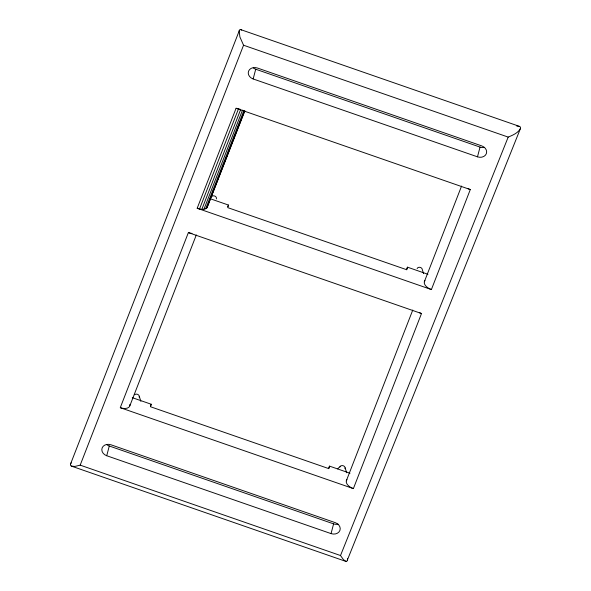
<?xml version="1.0" encoding="UTF-8"?>
<svg xmlns="http://www.w3.org/2000/svg" width="591" height="591" viewBox="0 0 591 591"><rect width="100%" height="100%" fill="white"/><g stroke="black" fill="none" stroke-linecap="round" stroke-linejoin="round"><path stroke-width="0.89" d="M239.126 30.688L239.894 36.96L243.551 45.226L508.194 137.097C512.789 135.184 518.137 133.034 520.516 128.365L520.472 127.242L519.674 126.452L240.53 29.55L239.65 29.757L70.484 464.179L70.528 465.302L71.312 466.085L346.023 561.45L346.895 561.243L520.516 128.365M347.419 560.312L347.552 558.724M106.727 455.735A7.122 5.858 14.7 0 1 102.14 447.934A7.122 5.858 14.7 0 1 110.99 444.794L335.304 522.666A7.122 5.858 14.7 0 1 339.899 530.467A7.122 5.858 14.7 0 1 331.049 533.607L106.727 455.735L109.283 446.006A7.122 5.858 14.7 0 1 106.875 444.698M132.281 397.662L151.215 404.237L150.55 406.756L328.847 468.641L329.512 466.122L349.975 473.221M253.162 78.958A7.122 5.858 14.7 0 1 248.567 71.156A7.122 5.858 14.7 0 1 257.417 68.017L481.739 145.888A7.122 5.858 14.7 0 1 486.334 153.69A7.122 5.858 14.7 0 1 477.484 156.829L253.162 78.958L255.718 69.221A7.122 5.858 14.7 0 1 253.31 67.913M209.694 198.561L228.436 205.04L227.757 207.633L406.785 269.762L407.465 267.169L427.95 274.283M331.049 533.607L333.605 523.877A7.122 5.858 14.7 0 0 338.141 524.165M477.484 156.829L480.04 147.093A7.122 5.858 14.7 0 0 484.576 147.381M71.312 466.085L74.865 466.447L80.184 465.139L243.551 45.226M468.175 188.647A8.843 5.009 21.3 0 0 470.296 189.563L431.393 289.553L197.187 208.254L236.09 108.264L239.968 109.224M197.187 208.254L199.522 208.992L238.424 109.003M199.522 208.992L201.834 209.332L240.736 109.335M201.834 209.332L203.947 209.229L242.517 110.089M203.947 209.229L205.705 208.704L243.943 110.421M212.324 193.146L213.321 190.583M217.643 179.472L218.64 176.908M220.635 171.782L221.632 169.218M222.962 165.798L223.959 163.234M225.961 158.107L226.959 155.544M228.289 152.123L229.951 147.853M231.28 144.433L232.278 141.87M233.608 138.449L235.27 134.179M236.599 130.759L238.262 126.481M238.927 124.775L240.589 120.505M129.865 405.744L196.315 234.937M205.705 208.704L206.968 207.796L244.541 111.219M244.881 110.842L206.968 207.796M227.786 206.71L228.436 205.04M150.565 405.906L151.215 404.237M328.53 468.641L329.512 466.122M406.497 269.666L407.465 267.169M346.319 480.852L412.762 310.053M424.331 281.789L461.571 186.069M421.501 313.525L188.381 232.595L120.261 407.694L353.381 488.609L421.501 313.525A8.843 5.009 21.3 0 1 419.381 312.609M346.023 561.45L343.497 559.699L340.505 555.533L508.194 137.097M70.484 464.179L71.186 462.783M337.564 468.87L340.468 466.225M516.793 126.075L519.674 126.452M120.66 407.827L122.455 408.3A8.835 5.009 21.3 0 0 129.909 404.384M188.64 232.691L190.568 233.209A8.835 5.016 21.3 0 0 192.016 233.393M255.718 69.221L480.04 147.093M236.09 108.264L470.296 189.563M109.283 446.006L333.605 523.877M80.184 465.139L340.505 555.533M240.53 29.55L241.697 30.082M423.584 273.633L422.277 269.526A2.674 2.194 14.7 0 0 419.935 267.324A2.674 2.194 14.7 0 0 417.12 268.632M345.122 467.843L346.688 472.77M139.284 396.384L140.857 401.311M431.393 289.553A8.843 5.009 21.3 0 1 424.944 280.629M353.381 488.609A8.843 5.009 21.3 0 1 346.932 479.685M211.785 196.456A2.674 2.194 14.7 0 1 215.08 196.212A2.674 2.194 14.7 0 1 216.328 198.923M339.965 466.942A2.674 2.194 14.7 0 1 343.29 465.767A2.674 2.194 14.7 0 1 345.011 468.693M134.63 394.766A2.674 2.194 14.7 0 1 137.925 394.522A2.674 2.194 14.7 0 1 139.173 397.241"/></g></svg>
